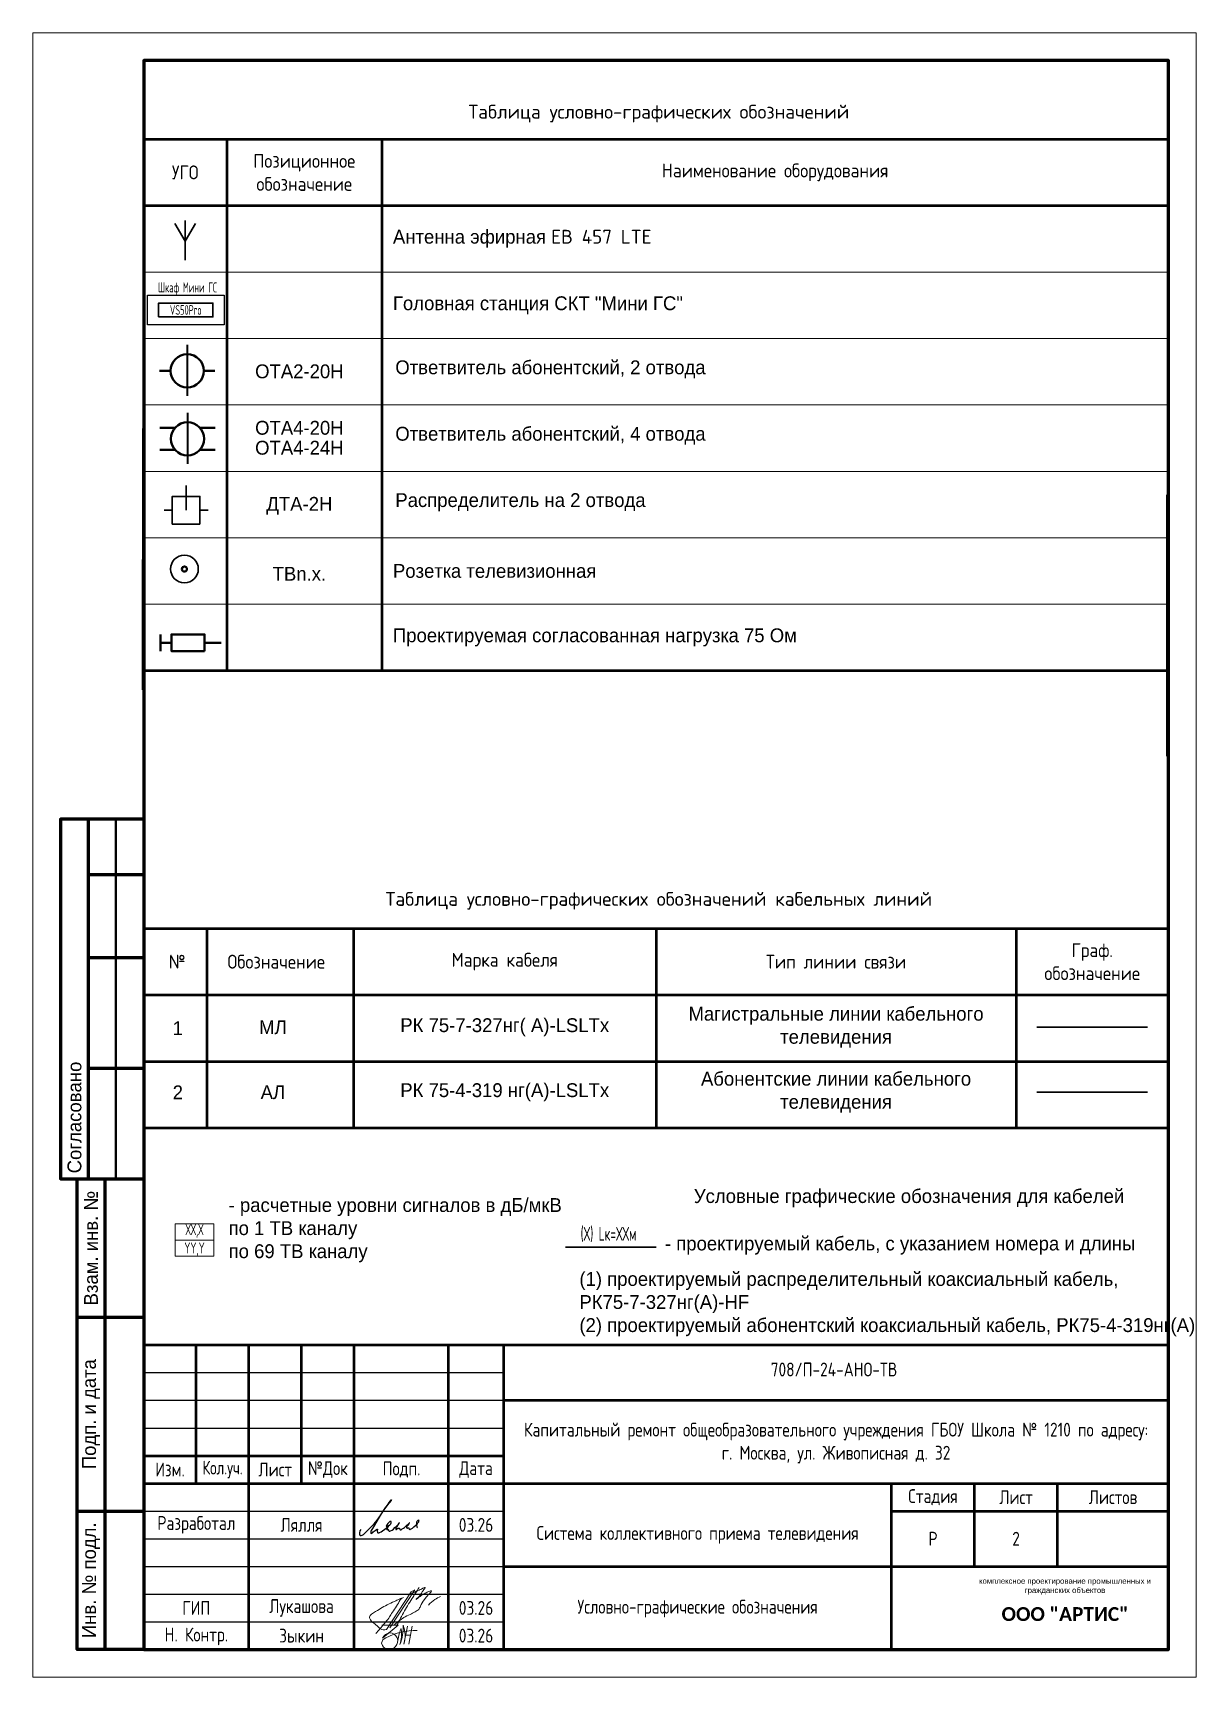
# Paper-space layout 'УГО' of a CAD drawing. Header units: millimetres. Extents: x -5300 to 1243, y -6141 to 657.
# Drawn here: x -5300.2 to -5091, y -6140.9 to -5845 of the extents above; entities outside this region: 32.
# The model-space entities are those that its viewports show. They can reach past a viewport. Long polylines and large blocks are cut down to what shows.
import ezdxf
from ezdxf.enums import TextEntityAlignment as Align

# ---------------------------------------------------------------- set-up
doc = ezdxf.new("R2010")
doc.units = ezdxf.units.MM
doc.linetypes.add('HIDDEN', pattern=[0.375, 0.25, -0.125])
doc.linetypes.add('фантом2', pattern=[31.75, 15.875, -3.175, 3.175, -3.175, 3.175, -3.175])
for name, color, linetype in [('__НАДПИСИ', 7, 'Continuous'), ('G-ANOTVPRT_T', 7, 'Continuous'), ('RC-Таблицы', 7, 'Continuous'), ('кабель коаксиал', 7, 'Continuous'), ('СОТ', 7, 'Continuous'), ('стена', 20, 'Continuous')]:
    doc.layers.add(name, color=color, linetype=linetype)
for name, color, linetype, lineweight in [('__ФОРМАТ', 7, 'Continuous', 40), ('A-_ANOTTEXT_T', 7, 'Continuous', 9), ('Text', 7, 'Continuous', 15), ('лс', 5, 'Continuous', 30), ('Оборудование', 8, 'Continuous', 18), ('Подписи', 7, 'Continuous', 13), ('Радио', 7, 'Continuous', 30), ('СС_Надписи', 140, 'Continuous', 9), ('СУ Часофикация', 205, 'Continuous', 30)]:
    doc.layers.add(name, color=color, linetype=linetype, lineweight=lineweight)
doc.layers.add('Границы листа', color=7, linetype='Continuous', lineweight=0, plot=False)
doc.layers.add('ОФ_подписи', color=5, linetype='Continuous', lineweight=13, true_color=0x0000ff)
doc.styles.add('GOST 2.304 type A', font='', dxfattribs={"height": 250})
doc.styles.add('GOST 2.304 type A_2', font='', dxfattribs={"height": 2.5})
doc.styles.add('GOST 2.304 type A_3', font='', dxfattribs={"height": 3.5})
doc.styles.add('GOST Common_4', font='', dxfattribs={"height": 7})
doc.styles.add('ICOCPEUR', font='isocpeur.ttf', dxfattribs={"height": 250})
doc.styles.add('ISOCPEUR', font='isocpeur.ttf', dxfattribs={"width": 0.9, "height": 350})
doc.styles.add('Mipgost_5', font='', dxfattribs={"height": 250})
doc.styles.add('RubezhCAD', font='', dxfattribs={"oblique": 10})
doc.styles.get("Standard").update_dxf_attribs({"font": ''})
doc.styles.add('TEXT', font='', dxfattribs={"width": 0.75})
doc.styles.add('ГОСТ 2.304', font='')
doc.styles.get('GOST 2.304 type A').set_extended_font_data('GOST 2.304 type A')
doc.styles.get('GOST 2.304 type A_2').set_extended_font_data('GOST 2.304 type A')
doc.styles.get('GOST 2.304 type A_3').set_extended_font_data('GOST 2.304 type A')
doc.styles.get('GOST Common_4').set_extended_font_data('GOST 2.304 type A')
doc.styles.get('Mipgost_5').set_extended_font_data('Mipgost')
doc.styles.get('RubezhCAD').set_extended_font_data('GOST type A')
doc.styles.get('Standard').set_extended_font_data('GOST type B')
doc.styles.get('TEXT').set_extended_font_data('GOST type A')
doc.styles.get('ГОСТ 2.304').set_extended_font_data('GOST 2.304 type A')

# ---------------------------------------------------------------- blocks, each defined once
blk = doc.blocks.new('*U1032')
for p, q in [((5, 155), (5, 90)), ((15, 155), (15, 90))]:
    blk.add_line(p, q)
at = {"lineweight": -2}
for p, q in [((10, 155), (10, 90)), ((10, 145), (20, 145)), ((10, 130), (20, 130)), ((10, 110), (20, 110)), ((13, 90), (13, 5)), ((8, 65), (20, 65)), ((8, 30), (20, 30))]:
    blk.add_line(p, q, dxfattribs=at)
blk.add_lwpolyline([(20, 5), (205, 5), (205, 292), (20, 292)], close=True, dxfattribs=at)
for points in [[(20, 155), (5, 155), (5, 90), (8, 90)], [(20, 5), (8, 5), (8, 90), (20, 90)]]:
    blk.add_lwpolyline(points, dxfattribs=at)
at = {"layer": 'Границы листа'}
blk.add_lwpolyline([(210, 0), (0, 0), (0, 297), (210, 297)], close=True, dxfattribs=at)
at = {"lineweight": 30, "style": 'Mipgost_5'}
blk.add_text('Согласовано', height=2.5, rotation=90, dxfattribs=at).set_placement((7.5, 91), align=Align.MIDDLE_LEFT)
for s, p in [('Взам. инв. №', (10.5, 77.5)), ('Подп. и дата', (10.5, 47.5)), ('Инв. № подл.', (10.5, 17.5))]:
    blk.add_text(s, height=2.5, rotation=90, dxfattribs=at).set_placement(p, align=Align.MIDDLE)
at = {"lineweight": 13, "oblique": 10, "flags": 8}
blk.add_attdef('ФОРМАТ', (170.94, 1.12), '', height=3, dxfattribs=at)
blk = doc.blocks.new('П_Зыкин')
at = {"layer": 'ОФ_подписи', "color": 5, "ltscale": 100, "transparency": 33554687}
for p, q in [((142, 249), (62, -174)), ((102, 37), (218, 37)), ((258, 249), (178, -174))]:
    blk.add_line(p, q, dxfattribs=at)
blk.add_lwpolyline([(-462, 273), (-74, 273), (-446, -30)], dxfattribs=at)
for centre, radius, start, end in [((-271, -94), 186, 314.2393, 159.9348), ((345, -1372), 1523, 88.8758, 117.8788), ((1109, -252), 1204, 158.7593, 174.231), ((-1024, 224), 1068, 337.8144, 2.8859), ((-849, 72), 852, 342.8308, 7.4815), ((-9, 182), 4.48, 8.9691, 155.6551), ((-643, 22), 732, 344.4555, 20.462), ((-318, -169), 151, 108.7568, 173.4251), ((-287, -115), 185, 191.5358, 322.3512)]:
    blk.add_arc(centre, radius, start, end, dxfattribs=at)
blk = doc.blocks.new('П_Лукашова')
at = {"layer": 'ОФ_подписи', "color": 5}
for p, q in [((221, 339), (-221, -339)), ((286, 371), (-156, -307)), ((283, 370), (218, 338))]:
    blk.add_line(p, q, dxfattribs=at)
for points in [[(366, 415), (236, 213), (85, -37), (-50, -300)], [(221, 301), (344, 360), (434, 401), (475, 416), (464, 395), (420, 336), (342, 232), (310, 203), (337, 221), (420, 283), (490, 322), (558, 352), (576, 358), (491, 240), (403, 113), (374, 49), (360, 20)], [(-221, -339), (-276, -344), (-368, -289), (-446, -221), (-505, -166), (-522, -116), (-412, -16), (-295, 56), (-173, 120), (-49, 179), (33, 216), (87, 237), (52, 221), (11, 167), (-59, 51), (-126, -52), (-177, -132), (-256, -231), (-409, -409)], [(360, 20), (294, -18), (203, -65), (91, -124), (-73, -248)], [(530, 102), (646, 199), (748, 254)]]:
    blk.add_spline(points, degree=3, dxfattribs=at)
blk = doc.blocks.new('штамп')
at = {"layer": '__ФОРМАТ', "linetype": 'Continuous', "lineweight": 50}
for p, q in [((531929, 45357), (531929, 50857)), ((531929, 50857), (550429, 50857)), ((532879, 48357), (532879, 50857)), ((533829, 45357), (533829, 50857)), ((534779, 48357), (534779, 50857)), ((535729, 45357), (535729, 50857)), ((537429, 45357), (537429, 50857)), ((538429, 45357), (538429, 50857)), ((550429, 45357), (550429, 50857)), ((538429, 49857), (550429, 49857)), ((531929, 48857), (538429, 48857)), ((531929, 48357), (550429, 48357)), ((545429, 45357), (545429, 48357)), ((546929, 46857), (546929, 48357)), ((548429, 46857), (548429, 48357)), ((545429, 47857), (550429, 47857)), ((538429, 46857), (550429, 46857)), ((531929, 45357), (550429, 45357))]:
    blk.add_line(p, q, dxfattribs=at)
at = {"layer": '__ФОРМАТ', "linetype": 'Continuous', "lineweight": -2}
for p, q in [((531929, 50357), (538429, 50357)), ((531929, 49857), (538429, 49857)), ((531929, 49357), (538429, 49357)), ((531929, 48857), (538429, 48857)), ((531929, 47857), (538429, 47857)), ((531929, 47357), (538429, 47357)), ((531929, 46857), (538429, 46857)), ((538429, 46857), (550429, 46857)), ((531929, 46357), (538429, 46357)), ((531929, 45857), (538429, 45857))]:
    blk.add_line(p, q, dxfattribs=at)
at = {"layer": 'Подписи', "color": 5, "lineweight": 25}
blk.add_lwpolyline([(535847, 47525), (535833, 47500), (535823, 47461), (535824, 47440), (535829, 47423), (535840, 47414), (535857, 47413), (535876, 47421), (535897, 47435), (535917, 47454), (536005, 47539), (536088, 47624), (536142, 47690), (536203, 47776), (536266, 47874), (536323, 47953), (536362, 48009), (536395, 48059), (536405, 48060), (536397, 48045), (536295, 47925), (536205, 47790), (536095, 47603), (536059, 47544), (536038, 47506), (536029, 47485), (536027, 47473), (536027, 47462), (536031, 47457), (536037, 47454), (536045, 47456), (536057, 47466), (536072, 47479), (536107, 47506), (536133, 47525), (536147, 47532), (536152, 47532), (536153, 47529), (536150, 47520), (536147, 47504), (536146, 47491), (536148, 47479), (536150, 47471), (536157, 47465), (536166, 47462), (536178, 47464), (536189, 47469), (536215, 47480), (536240, 47498), (536281, 47529), (536306, 47550), (536324, 47567), (536342, 47582), (536372, 47609), (536388, 47629), (536397, 47646), (536399, 47657), (536398, 47666), (536393, 47671), (536383, 47671), (536372, 47667), (536356, 47653), (536336, 47632), (536323, 47612), (536313, 47599), (536309, 47587), (536310, 47579), (536315, 47575), (536326, 47579), (536335, 47585), (536344, 47592), (536348, 47595), (536352, 47596), (536354, 47595), (536355, 47592), (536349, 47583), (536342, 47575), (536334, 47561), (536326, 47547), (536322, 47538), (536320, 47531), (536321, 47523), (536325, 47519), (536328, 47519), (536333, 47524), (536338, 47527), (536344, 47526), (536346, 47520), (536351, 47508), (536355, 47498), (536359, 47493), (536366, 47491), (536375, 47491), (536385, 47497), (536412, 47513), (536436, 47532), (536466, 47559), (536491, 47583), (536517, 47607), (536529, 47621), (536545, 47642), (536547, 47643), (536546, 47644), (536543, 47644), (536541, 47642), (536538, 47637), (536499, 47577), (536491, 47558), (536482, 47544), (536480, 47535), (536479, 47529), (536481, 47524), (536483, 47522), (536489, 47523), (536494, 47526), (536502, 47532), (536512, 47539), (536522, 47544), (536530, 47548), (536541, 47549), (536547, 47546), (536550, 47541), (536551, 47531), (536552, 47525), (536553, 47521), (536558, 47517), (536562, 47515), (536568, 47515), (536575, 47517), (536583, 47523), (536596, 47533), (536617, 47547), (536636, 47561), (536659, 47583), (536688, 47609), (536702, 47620), (536713, 47630), (536721, 47636), (536727, 47641), (536727, 47643), (536726, 47644), (536723, 47643), (536720, 47638), (536715, 47629), (536693, 47594), (536681, 47575), (536676, 47566), (536674, 47557), (536677, 47551), (536679, 47547), (536684, 47546), (536689, 47549), (536695, 47552), (536700, 47554), (536709, 47554), (536716, 47551), (536717, 47545), (536719, 47535), (536721, 47527), (536725, 47524), (536731, 47520), (536741, 47523), (536747, 47528), (536757, 47534), (536779, 47550), (536809, 47572), (536842, 47600), (536865, 47623), (536880, 47642), (536895, 47664), (536899, 47675), (536901, 47684), (536898, 47689), (536891, 47693), (536881, 47689), (536873, 47682), (536862, 47668), (536856, 47654), (536855, 47638), (536856, 47622), (536856, 47598), (536858, 47583), (536860, 47572), (536864, 47560), (536871, 47551)], dxfattribs=at)
at = {"layer": 'ОФ_подписи'}
for name, p, xscale, yscale, zscale in [('П_Лукашова', (536533, 46057), 1.010226427429054, 1.010226427429054, 1.010226427429054), ('П_Зыкин', (536581, 45585), 0.7621923841183493, 0.7621923841183493, 0.7621923841183493)]:
    blk.add_blockref(name, p, dxfattribs=dict(at, xscale=xscale, yscale=yscale, zscale=zscale))
at = {"transparency": 33554687, "attachment_point": 5, "style": 'ГОСТ 2.304'}
for s, insert, char_height, width in [('{\\fArial|b0|i0|c204|p34;комплексное проектирование промышленных и гражданских объектов}', (548563, 46495), 100, 3372.21), ('{\\fCorbel Light|b1|i0|c204|p34;ООО "АРТИС"}', (548563, 45995), 250, 4171.2)]:
    blk.add_mtext(s, dxfattribs=dict(at, insert=insert, char_height=char_height, width=width))
at = {"layer": '__НАДПИСИ', "lineweight": 9, "ltscale": 2, "style": 'ISOCPEUR', "flags": 1}
blk.add_attdef('NOTATION', (548864, 51134), '', height=250, dxfattribs=at)
at = {"layer": '__НАДПИСИ', "lineweight": 9, "ltscale": 2, "style": 'RubezhCAD', "oblique": 10}
blk.add_attdef('SHEET', text='', height=250, dxfattribs=at).set_placement((547679, 47357), align=Align.MIDDLE_CENTER)
at = {"layer": '__ФОРМАТ', "color": 7, "linetype": 'Continuous', "lineweight": 20, "char_height": 250, "attachment_point": 5, "style": 'GOST 2.304 type A'}
for s, insert, width in [('Капитальный ремонт общеобразовательного учреждения ГБОУ Школа № 1210 по адресу:      \\Pг. Москва, ул. Живописная д. 32', (544429, 49085), 12000), ('\\pi-7.5,l7.5,t7.5;{\\W0.9;\\C256;Кол.уч.}', (533354, 48607), 950), ('Система коллективного приема телевидения ', (541929, 47427), 7000)]:
    blk.add_mtext(s, dxfattribs=dict(at, insert=insert, width=width))
at = {"layer": '__ФОРМАТ', "color": 7, "linetype": 'Continuous', "lineweight": 20, "char_height": 250, "attachment_point": 5, "line_spacing_factor": 1.2, "style": 'GOST 2.304 type A'}
for s, insert, width in [('\\pi-7.5,l7.5,t7.5;{\\C256;Изм.}', (532404, 48607), 950), ('\\pi-7.5,l7.5,t7.5;{\\C256;Лист}', (534304, 48607), 950), ('\\pi-7.5,l7.5,t7.5;{\\C256;№Док}', (535254, 48607), 950), ('\\pi-7.5,l7.5,t7.5;{\\C256;Подп.}', (536584, 48607), 1710.72), ('\\pi-7.5,l7.5,t7.5;{\\C256;Дата}', (537929, 48607), 1000), ('\\pi-7.5,l7.5,t7.5;{\\C256;Стадия}', (546179, 48107), 1500), ('\\pi-7.5,l7.5,t7.5;{\\C256;Лист}', (547679, 48107), 1500), ('\\pi-7.5,l7.5,t7.5;{\\C256;Листов}', (549429, 48107), 2000), ('\\pi-7.5,l7.5,t7.5;{\\C256;Разработал}', (532879, 47607), 1900), ('{\\C256;Лялля}', (534779, 47607), 1900), ('{\\C256;03.26}', (537929, 47607), 1000), ('\\pi-750,l750,t750;{\\C256;Р}', (546179, 47357), 1500), ('\\pi-7.5,l7.5,t7.5;{\\C256;ГИП}', (532879, 46107), 1900), ('{\\C256;Лукашова}', (534779, 46107), 1900), ('{\\C256;03.26}', (537929, 46107), 1000), ('{\\C256;Н. Контр. }', (532879, 45592), 1900), ('\\pi-750,l750,t750;{\\C256;Зыкин}', (534779, 45607), 1900), ('{\\C256;03.26}', (537929, 45607), 1000)]:
    blk.add_mtext(s, dxfattribs=dict(at, insert=insert, width=width))
at = {"layer": 'стена', "color": 18, "true_color": 0x000000, "insert": (543249, 50539), "char_height": 250, "width": 3851.47, "attachment_point": 1, "style": 'GOST 2.304 type A'}
blk.add_mtext('708/П-24-АНО-ТВ', dxfattribs=at)
blk = doc.blocks.new('РозеткаТВ')
at = {"layer": 'Text', "color": 3, "lineweight": 30}
blk.add_circle((-4, 3), 250, dxfattribs=at)
at = {"layer": 'Text', "color": 3, "lineweight": 40}
blk.add_circle((-4, 3), 45.8, dxfattribs=at)

msp = doc.modelspace()

# ---------------------------------------------------------------- linework, layer by layer
at = {"lineweight": 30}
for p, q in [((-15559.19311, 88197.89873), (-15743.17728, 88516.56867)), ((-15559.19311, 88197.89873), (-15559.19311, 88565.86708)), ((-15559.19311, 88197.89873), (-15375.20894, 88516.56867)), ((-15559.19311, 87849.5647), (-15559.19311, 88197.89873)), ((-8695.0295, 70024.02356), (-7054.86581, 70024.02356))]:
    msp.add_line(p, q, dxfattribs=at)
at = {"color": 6, "linetype": 'фантом2', "lineweight": 35, "ltscale": 0.2}
for p, q in [((-15513.90182, 85404.03353), (-15513.90182, 86321.99229)), ((-15511.24002, 84176.06484), (-15511.24002, 85094.0236))]:
    msp.add_line(p, q, dxfattribs=at)
at = {"linetype": 'HIDDEN', "ltscale": 5}
msp.add_lwpolyline([(-16240.00372, 87217.11812), (-14856.03596, 87217.11812), (-14856.03596, 86681.69835), (-16240.00372, 86681.69835)], close=True, dxfattribs=at)
at = {"layer": 'RC-Таблицы', "linetype": 'Continuous', "lineweight": 50}
for p, q in [((-16308.12895, 90063.6445), (-16308.12895, 79263.6445)), ((-16315.13223, 84812.7818), (-16325.58905, 80092.47999)), ((2169.86073, 83612.7818), (2169.79719, 78892.47999))]:
    msp.add_line(p, q, dxfattribs=at)
at = {"layer": 'RC-Таблицы', "linetype": 'Continuous', "lineweight": 50, "transparency": 33554687}
for p, q in [((-16308.12895, 90037.77771), (-16308.12895, 82837.77771)), ((-16308.12895, 90037.77771), (2191.87105, 90037.77771)), ((-14808.12895, 90037.77771), (-14808.12895, 80437.77771)), ((-12008.12895, 90037.77771), (-12008.12895, 80437.77771)), ((2191.87105, 90037.77771), (2191.87105, 84037.77771)), ((-16308.12895, 88837.77771), (2191.87105, 88837.77771)), ((-16308.12895, 80437.77771), (2191.87105, 80437.77771)), ((-16308.12895, 80437.77771), (2191.87105, 80437.77771)), ((-16308.12895, 78027.16489), (-16308.12895, 74427.16489)), ((2191.87105, 78027.16489), (2191.87105, 74427.16489)), ((-16308.12895, 75780.39632), (2191.87105, 75780.39632)), ((-15166.91565, 75780.39632), (-15166.91565, 72180.39632)), ((-12521.35171, 75780.39632), (-12521.35171, 72180.39632)), ((-7058.12895, 75780.39632), (-7058.12895, 72180.39632)), ((-558.12895, 75780.39632), (-558.12895, 72180.39632)), ((-16308.12895, 74580.39632), (2191.87105, 74580.39632)), ((-16308.12895, 73380.39632), (2191.87105, 73380.39632)), ((-16308.12895, 72180.39632), (2191.87105, 72180.39632)), ((-16308.12895, 68257.26615), (2191.87105, 68257.26615))]:
    msp.add_line(p, q, dxfattribs=at)
at = {"layer": 'RC-Таблицы', "linetype": 'Continuous', "lineweight": 20, "transparency": 33554687}
for p, q in [((-16308.12895, 87637.77771), (2191.87105, 87637.77771)), ((-16308.12895, 86437.77771), (2191.87105, 86437.77771)), ((-16308.12895, 85237.77771), (2191.87105, 85237.77771)), ((-16308.12895, 84037.77771), (2191.87105, 84037.77771)), ((-16308.12895, 82837.77771), (2191.87105, 82837.77771)), ((-16308.12895, 81637.77771), (2191.87105, 81637.77771)), ((-16308.12895, 81637.77771), (2191.87105, 81637.77771)), ((-16308.12895, 73380.39632), (2191.87105, 73380.39632)), ((-16308.12895, 73380.39632), (2191.87105, 73380.39632)), ((-16308.12895, 72180.39632), (2191.87105, 72180.39632)), ((-16308.12895, 68257.26615), (2191.87105, 68257.26615))]:
    msp.add_line(p, q, dxfattribs=at)
at = {"layer": 'RC-Таблицы', "linetype": 'Continuous', "lineweight": 50}
msp.add_lwpolyline([(2191.87105, 90063.6445), (2191.87105, 79263.6445)], dxfattribs=at)
at = {"layer": 'Text', "lineweight": 30, "ltscale": 0.5}
for p, q in [((-15542.92152, 83784.70887), (-15542.92152, 83334.70887)), ((-15940.08155, 83334.70887), (-15792.92152, 83334.70887)), ((-15292.92152, 83334.70887), (-15145.76149, 83334.70887))]:
    msp.add_line(p, q, dxfattribs=at)
at = {"layer": 'Text', "lineweight": 30}
msp.add_lwpolyline([(-15292.92152, 83084.70887), (-15792.92152, 83084.70887), (-15792.92152, 83584.70887), (-15292.92152, 83584.70887)], close=True, dxfattribs=at)
at = {"layer": 'Text'}
for points in [[(-15038.78375, 70444.51828), (-15038.78375, 70152.21071), (-15740.32191, 70152.21071), (-15740.32191, 70444.51828)], [(-15038.78375, 70152.21071), (-15038.78375, 69859.90315), (-15740.32191, 69859.90315), (-15740.32191, 70152.21071)]]:
    msp.add_lwpolyline(points, close=True, dxfattribs=at)
at = {"layer": 'кабель коаксиал', "lineweight": 40, "ltscale": 2}
for p, q in [((-15821.54683, 85854.9134), (-16021.62935, 85854.9134)), ((-15221.71582, 85854.74691), (-15021.63333, 85854.63584)), ((-16017.57661, 84825.11745), (-15741.18341, 84825.11745)), ((-15293.96981, 84825.11745), (-15017.57661, 84825.11745)), ((-16017.57661, 84425.11745), (-15741.18341, 84425.11745)), ((-15293.96981, 84425.11745), (-15017.57661, 84425.11745))]:
    msp.add_line(p, q, dxfattribs=at)
at = {"layer": 'Оборудование', "color": 6, "lineweight": 40, "ltscale": 2}
for p, q in [((-16007.23769, 81092.46507), (-16007.23769, 80792.46507)), ((-15819.57544, 80942.46507), (-16007.23769, 80942.46507)), ((-14907.64239, 80942.46507), (-15207.23769, 80942.46507))]:
    msp.add_line(p, q, dxfattribs=at)
msp.add_lwpolyline([(-15207.23769, 80792.46507), (-15207.23769, 81092.46507), (-15807.23769, 81092.46507), (-15807.23769, 80792.46507)], close=True, dxfattribs=at)
at = {"layer": 'Оборудование', "color": 0, "lineweight": 40, "ltscale": 2}
for centre in [(-15521.71123, 85853.08815), (-15517.57661, 84625.11745)]:
    msp.add_circle(centre, 300, dxfattribs=at)
at = {"layer": 'Радио'}
msp.add_lwpolyline([(-16038.01984, 86828.09547), (-15058.01984, 86828.09547), (-15058.01984, 87077.11812), (-16038.01984, 87077.11812)], close=True, dxfattribs=at)
at = {"layer": 'СУ Часофикация', "color": 6, "linetype": 'фантом2', "ltscale": 0.2}
msp.add_line((-183.12895, 73995.80043), (1816.87105, 73995.80043), dxfattribs=at)
at = {"layer": 'СУ Часофикация', "color": 104, "ltscale": 100}
msp.add_line((-183.12895, 72821.96535), (1816.87105, 72821.96535), dxfattribs=at)

# ---------------------------------------------------------------- block references
at = {"layer": '__ФОРМАТ', "lineweight": 60, "xscale": 99.9999999999996, "yscale": 99.9999999999996, "zscale": 99.9999999999996}
msp.add_blockref('*U1032', (-18308.12895, 62257.26615), dxfattribs=at)
at = {"layer": 'лс', "color": 104}
msp.add_blockref('РозеткаТВ', (-15568.11296, 82270.43122), dxfattribs=at)
at = {"layer": 'СОТ'}
msp.add_blockref('штамп', (-548236.75275, 17400.22949), dxfattribs=at)

# ---------------------------------------------------------------- texts
at = {"layer": 'RC-Таблицы', "linetype": 'Continuous', "lineweight": 40, "ltscale": 15, "transparency": 33554687, "insert": (-7008.12895, 90499.76039), "char_height": 250, "width": 15000, "attachment_point": 5, "style": 'ICOCPEUR'}
msp.add_mtext('Таблица условно-графических обозначений', dxfattribs=at)
at = {"layer": 'RC-Таблицы', "linetype": 'Continuous', "lineweight": 40, "transparency": 33554687, "char_height": 250}
for s, insert, width, attachment_point, style in [('Позиционное обозначение', (-13408.12895, 89437.77771), 2400, 5, 'ISOCPEUR'), ('УГО', (-15558.12895, 89437.77771), 1100, 5, 'ISOCPEUR'), ('Наименование оборудования', (-4908.12895, 89437.77771), 13800, 5, 'ISOCPEUR'), ('Антенна эфирная {\\fISOCPEUR|b0|i0|c204|p34;EB 457 LTE}', (-11808.12895, 88237.77771), 13800, 4, 'Mipgost_5'), ('Головная станция СКТ "Мини ГС"', (-11808.12895, 87037.77771), 13800, 4, 'Mipgost_5'), ('Ответвитель абонентский, 2 отвода', (-11765.18164, 85880.42828), 13800, 4, 'Mipgost_5'), ('Ответвитель абонентский, 4 отвода', (-11765.18164, 84680.42828), 13800, 4, 'Mipgost_5'), ('Распределитель на 2 отвода', (-11765.18164, 83480.42828), 13800, 4, 'Mipgost_5'), ('Розетка телевизионная', (-11808.12895, 82237.77771), 13800, 4, 'Mipgost_5'), ('Проектируемая согласованная нагрузка 75 Ом', (-11808.12895, 81037.8681), 13800, 4, 'Mipgost_5'), ('Граф. обозначение', (816.87105, 75180.39632), 2350, 5, 'ISOCPEUR'), ('№', (-15701.77039, 75180.39632), 2350, 5, 'ISOCPEUR'), ('Обозначение', (-13914.22883, 75180.39632), 2350, 5, 'ISOCPEUR'), ('Марка кабеля', (-9789.74384, 75180.39632), 6100, 5, 'ISOCPEUR'), ('Тип линии связи', (-3808.12895, 75180.39632), 6100, 5, 'ISOCPEUR'), ('Магистральные линии кабельного телевидения', (-3808.12895, 73995.80043), 6100, 5, 'Mipgost_5'), ('1', (-15691.02082, 73980.39632), 2800, 5, 'Mipgost_5'), ('МЛ', (-13974.98074, 73995.80043), 2800, 5, 'Mipgost_5'), ('{\\C0;РК 75-7-327нг( А)-LSLTx}', (-9789.74384, 73995.80043), 6100, 5, 'Mipgost_5'), ('Абонентские линии кабельного телевидения', (-3808.12895, 72821.96535), 6100, 5, 'Mipgost_5'), ('2', (-15691.02082, 72819.57418), 2800, 5, 'Mipgost_5'), ('АЛ', (-13974.98074, 72821.96535), 2800, 5, 'Mipgost_5'), ('{\\C0;РК 75-4-319 нг(А)-LSLTx}', (-9789.74384, 72821.96535), 6100, 5, 'Mipgost_5')]:
    msp.add_mtext(s, dxfattribs=dict(at, insert=insert, width=width, attachment_point=attachment_point, style=style))
at = {"layer": 'RC-Таблицы', "linetype": 'Continuous', "lineweight": 40, "ltscale": 15, "transparency": 33554687, "insert": (-7008.12895, 76280.39632), "char_height": 250, "attachment_point": 5, "style": 'ICOCPEUR'}
msp.add_mtext_dynamic_manual_height_columns('Таблица условно-графических обозначений кабельных линий', width=18500, gutter_width=1250, heights=[0], dxfattribs=at)
at = {"layer": 'Text', "style": 'Mipgost_5'}
msp.add_text('- проектируемый кабель, с указанием номера и длины', height=250, dxfattribs=at).set_placement((-6897.56417, 70090.31633), align=Align.MIDDLE_LEFT)
at = {"layer": 'Text', "ltscale": 3, "attachment_point": 5, "line_spacing_factor": 0.8, "style": 'TEXT'}
for s, insert, char_height, width in [('Шкаф Мини ГС', (-15515.96272, 87334.96309), 182, 2223.824752), ('VS50Pro', (-15548.01984, 86952.6068), 175, 1710.6344246)]:
    msp.add_mtext(s, dxfattribs=dict(at, insert=insert, char_height=char_height, width=width))
at = {"layer": 'Text'}
for s, insert, char_height, width, attachment_point, style in [('Условные графические обозначения для кабелей', (-2489.92423, 70908.98055), 250, 10360.5099861, 5, 'Mipgost_5'), ('ХХ,Х\\PYY,Y\\P', (-15389.55283, 70152.21071), 200, 701.538156, 5, 'TEXT'), ('(1) проектируемый распределительный коаксиальный кабель, РК75-7-327нг(А)-HF\\P(2) проектируемый абонентский коаксиальный кабель, РК75-4-319нг(А)-HF', (-8441.64715, 69574.69201), 250, 11527.8433787, 1, 'Mipgost_5')]:
    msp.add_mtext(s, dxfattribs=dict(at, insert=insert, char_height=char_height, width=width, attachment_point=attachment_point, style=style))
at = {"layer": 'Text', "linetype": 'Continuous', "insert": (-14774.63363, 70330.15503), "char_height": 250, "width": 10012.5464157, "attachment_point": 4, "style": 'Mipgost_5'}
msp.add_mtext('- расчетные уровни сигналов в дБ/мкВ\\Pпо 1 ТВ каналу\\Pпо 69 ТВ каналу', dxfattribs=at)
at = {"layer": 'Text', "ltscale": 3, "insert": (-7915.81, 70253.76354), "char_height": 250, "width": 3018.1977079, "attachment_point": 5, "style": 'TEXT'}
msp.add_mtext('(Х) Lк=ХХм', dxfattribs=at)
at = {"layer": 'СОТ', "char_height": 250, "attachment_point": 5, "style": 'GOST 2.304 type A'}
for s, insert, width in [('2', (-558.12895, 64757.26615), 1500), ('Условно-графические обозначения', (-6308.12895, 63495.57808), 7000)]:
    msp.add_mtext(s, dxfattribs=dict(at, insert=insert, width=width))
at = {"layer": 'СС_Надписи', "color": 0, "char_height": 250, "width": 2214.1928619, "attachment_point": 5, "style": 'Mipgost_5'}
for s, insert in [('ОТА2-20Н', (-13497.17394, 85842.51566)), ('ОТА4-20Н', (-13497.17394, 84822.60704)), ('ОТА4-24Н', (-13497.17394, 84462.42427)), ('ДТА-2Н', (-13497.17394, 83413.95867)), ('ТВn.x.', (-13497.17394, 82187.36097))]:
    msp.add_mtext(s, dxfattribs=dict(at, insert=insert))

psp = doc.layouts.new('УГО')

# ---------------------------------------------------------------- texts
at = {"layer": 'A-_ANOTTEXT_T', "attachment_point": 1}
for s, insert, char_height, width, style in [('\\fGOST Common|b0|i0|c204|p34|; ', (599.92, 657.41), 7, 2.9662, 'GOST Common_4'), ('\\fGOST Common|b0|i0|c204|p34|; ', (682.41, 657.41), 7, 2.9662, 'GOST Common_4'), ('\\fGOST Common|b0|i0|c204|p34|; ', (738.37, 657.41), 7, 2.9662, 'GOST Common_4'), ('\\fGOST Common|b0|i0|c204|p34|; ', (844.53, 657.41), 7, 2.9662, 'GOST Common_4'), ('\\fGOST Common|b0|i0|c204|p34|; ', (640.87, 645.43), 7, 2.9662, 'GOST Common_4'), ('\\fGOST Common|b0|i0|c204|p34|; ', (708.67, 645.43), 7, 2.9662, 'GOST Common_4'), ('\\fGOST Common|b0|i0|c204|p34|; ', (810.07, 645.43), 7, 2.9662, 'GOST Common_4'), ('\\fGOST Common|b0|i0|c204|p34|; ', (822.44, 645.43), 7, 2.9662, 'GOST Common_4'), ('\\fGOST Common|b0|i0|c204|p34|; ', (652.58, 621.49), 7, 2.9662, 'GOST Common_4'), ('\\fGOST Common|b0|i0|c204|p34|; ', (731.88, 621.49), 7, 2.9662, 'GOST Common_4'), ('\\fGOST Common|b0|i0|c204|p34|; ', (790.56, 621.49), 7, 2.9662, 'GOST Common_4'), ('\\fGOST 2.304 type A|b0|i0|c204|p34|; ', (1157.37, 68.61), 2.5, 1.2827, 'GOST 2.304 type A_2'), ('\\fGOST 2.304 type A|b0|i0|c204|p34|; ', (1161.34, 68.61), 2.5, 1.2827, 'GOST 2.304 type A_2'), ('\\fGOST 2.304 type A|b0|i0|c204|p34|; ', (1183.56, 68.61), 2.5, 1.2827, 'GOST 2.304 type A_2'), ('\\fGOST 2.304 type A|b0|i0|c204|p34|; ', (1186.08, 68.61), 2.5, 1.2827, 'GOST 2.304 type A_2'), ('\\fGOST 2.304 type A|b0|i0|c204|p34|; ', (1199.44, 68.61), 2.5, 1.2827, 'GOST 2.304 type A_2'), ('\\fGOST 2.304 type A|b0|i0|c204|p34|; ', (1214.45, 68.61), 2.5, 1.2827, 'GOST 2.304 type A_2'), ('\\fGOST 2.304 type A|b0|i0|c204|p34|; ', (1224.71, 68.61), 2.5, 1.2827, 'GOST 2.304 type A_2'), ('\\fGOST 2.304 type A|b0|i0|c204|p34|; ', (1145.4, 64.78), 2.5, 1.2827, 'GOST 2.304 type A_2'), ('\\fGOST 2.304 type A|b0|i0|c204|p34|; ', (1149.63, 64.78), 2.5, 1.2827, 'GOST 2.304 type A_2'), ('\\fGOST 2.304 type A|b0|i0|c204|p34|; ', (1158.82, 64.78), 2.5, 1.2827, 'GOST 2.304 type A_2'), ('\\fGOST 2.304 type A|b0|i0|c204|p34|; ', (1142.67, 17.43), 3.5, 1.6835, 'GOST 2.304 type A_3'), ('\\fGOST 2.304 type A|b0|i0|c204|p34|; ', (1170.98, 17.43), 3.5, 1.6835, 'GOST 2.304 type A_3'), ('\\fGOST 2.304 type A|b0|i0|c204|p34|; ', (1182.29, 17.43), 3.5, 1.6835, 'GOST 2.304 type A_3'), ('\\fGOST 2.304 type A|b0|i0|c204|p34|; ', (1201.87, 17.43), 3.5, 1.6835, 'GOST 2.304 type A_3'), ('\\fGOST 2.304 type A|b0|i0|c204|p34|; ', (1243.34, 17.43), 3.5, 1.6835, 'GOST 2.304 type A_3'), ('\\fGOST 2.304 type A|b0|i0|c204|p34|; ', (1143.4, 12.07), 3.5, 1.6835, 'GOST 2.304 type A_3'), ('\\fGOST 2.304 type A|b0|i0|c204|p34|; ', (1167.34, 12.07), 3.5, 1.6835, 'GOST 2.304 type A_3'), ('\\fGOST 2.304 type A|b0|i0|c204|p34|; ', (1225.35, 12.07), 3.5, 1.6835, 'GOST 2.304 type A_3'), ('\\fGOST 2.304 type A|b0|i0|c204|p34|; ', (1232.69, 12.07), 3.5, 1.6835, 'GOST 2.304 type A_3'), ('\\fGOST 2.304 type A|b0|i0|c204|p34|; ', (1160.79, 6.71), 3.5, 1.6835, 'GOST 2.304 type A_3'), ('\\fGOST 2.304 type A|b0|i0|c204|p34|; ', (1211.59, 6.71), 3.5, 1.6835, 'GOST 2.304 type A_3')]:
    psp.add_mtext(s, dxfattribs=dict(at, insert=insert, char_height=char_height, width=width, style=style))

# ---------------------------------------------------------------- viewports
at = {"layer": 'G-ANOTVPRT_T'}
psp.add_viewport(center=(-5195.59, -5992.98), size=(209.2, 295.87), view_center_point=(-7808.12895, 77107.26615), view_height=29700, dxfattribs=at)

doc.saveas('drawing.dxf')
